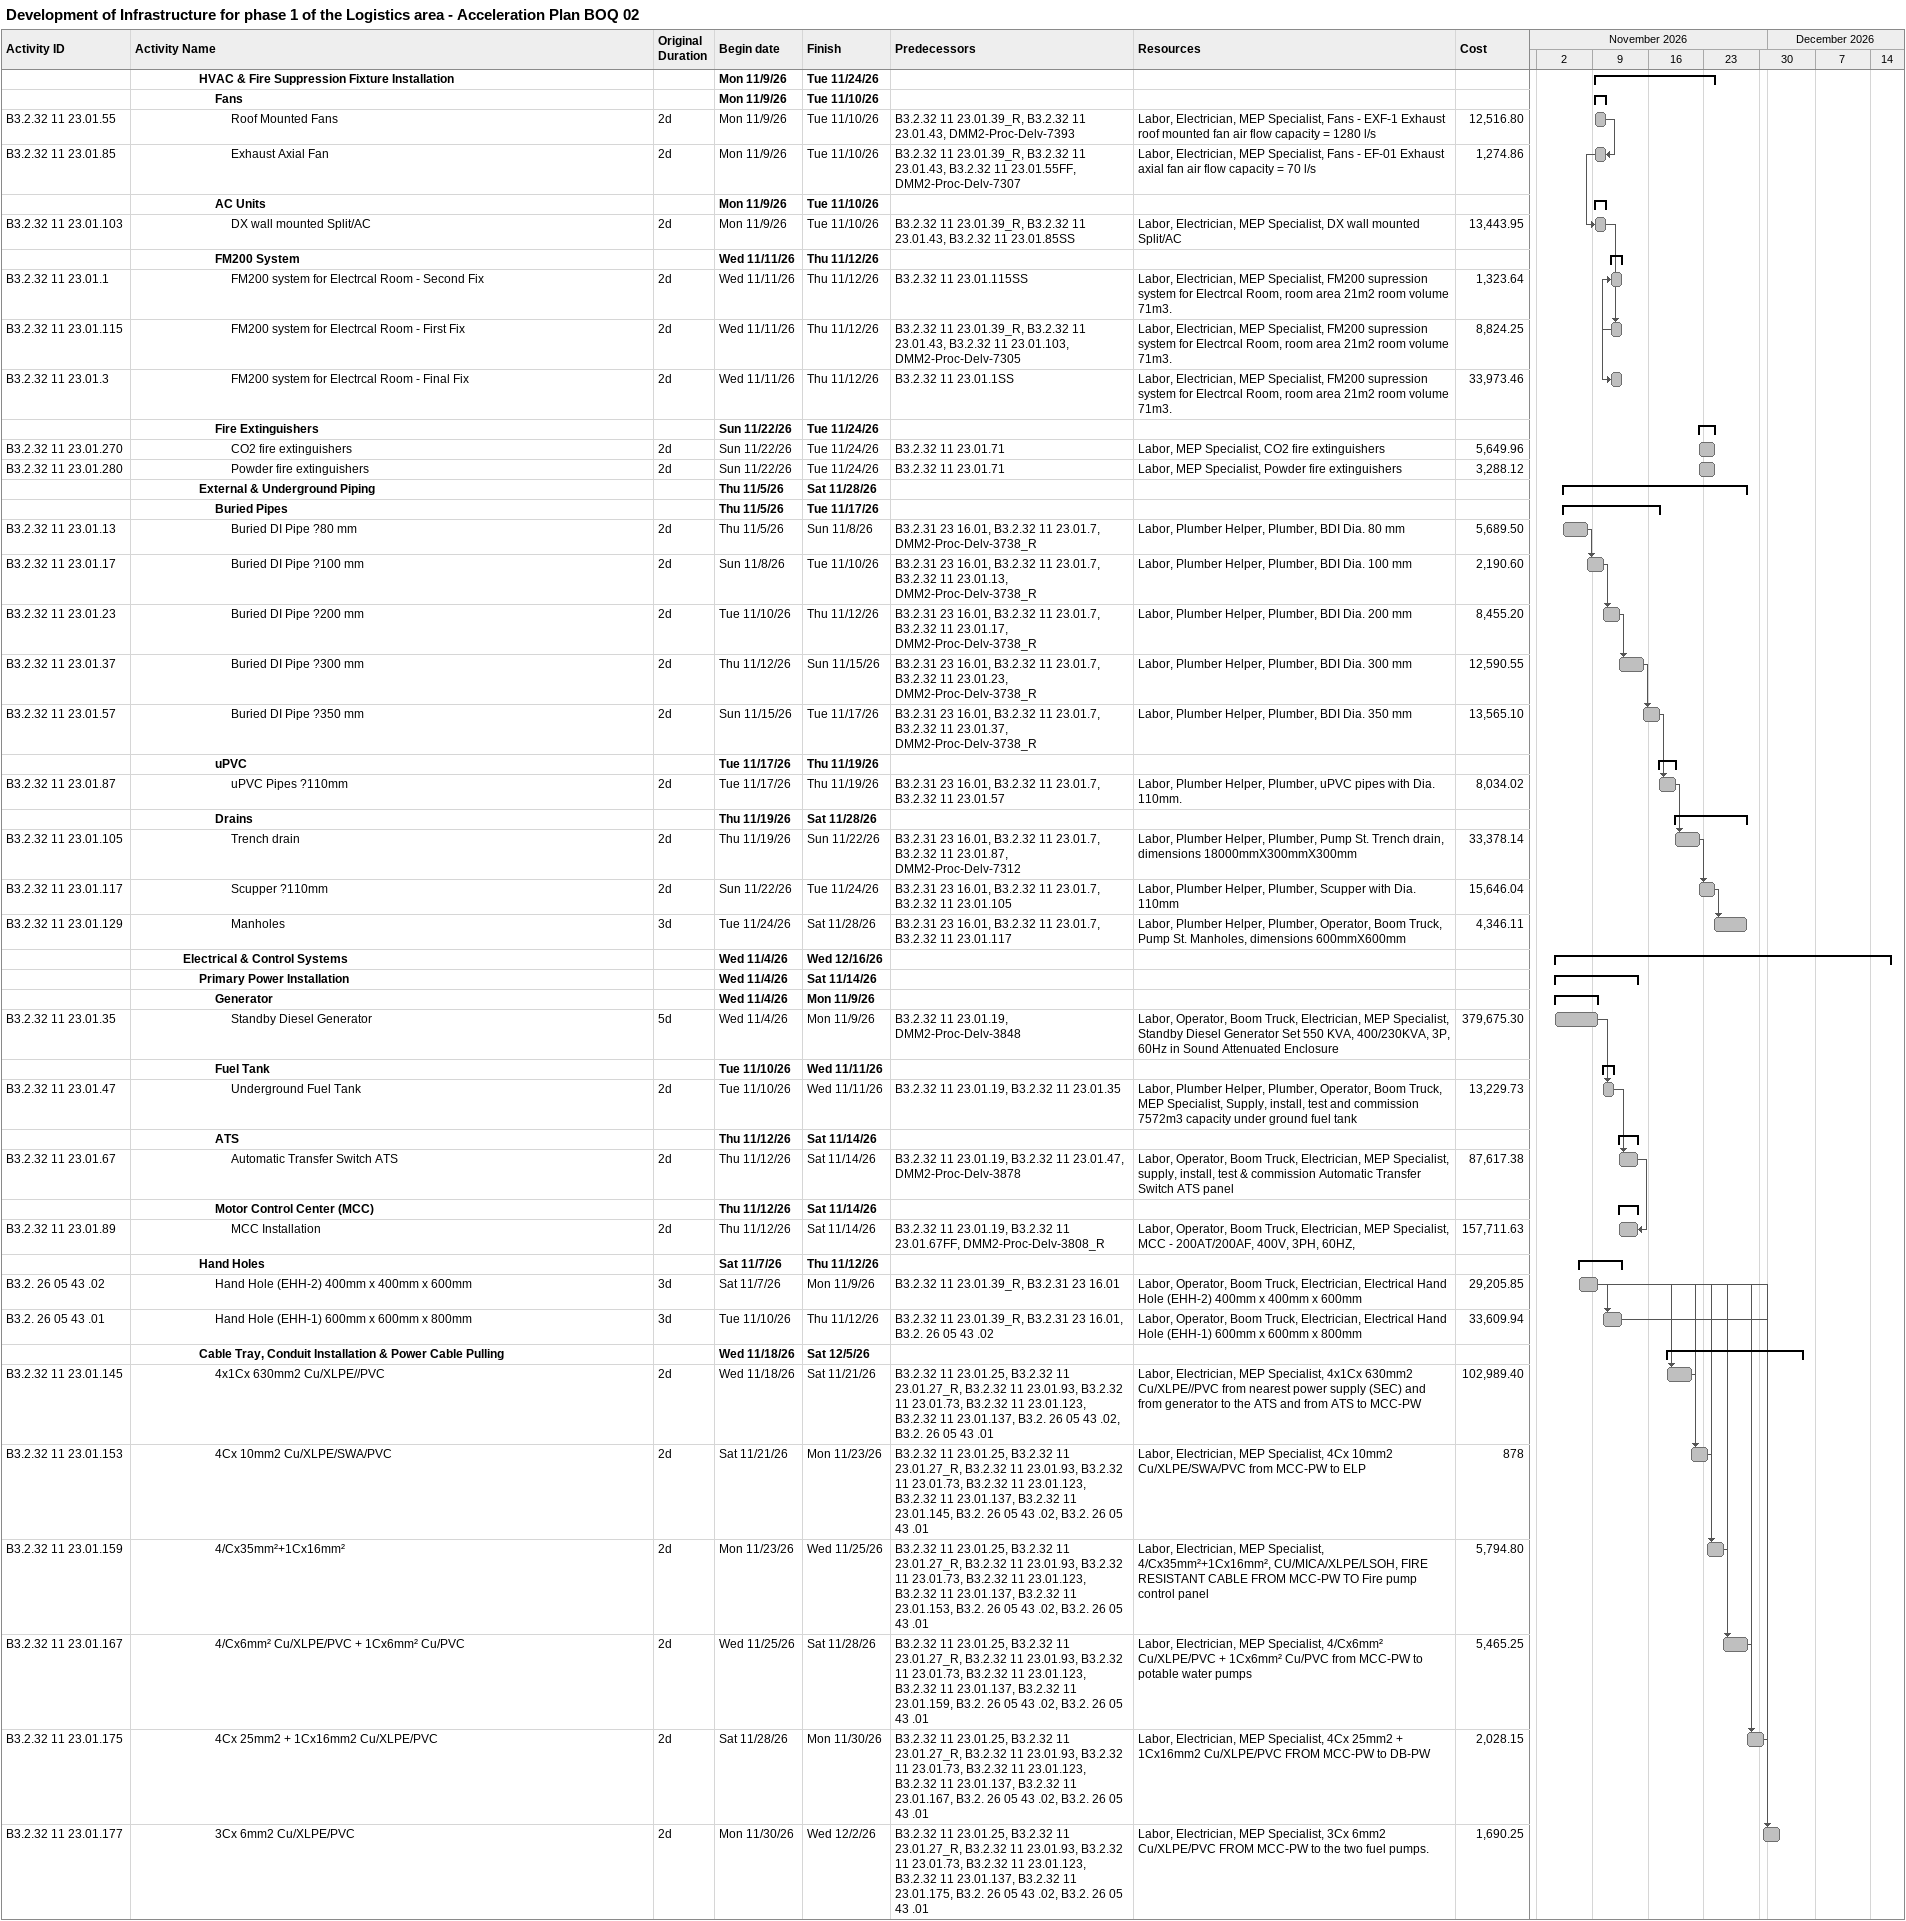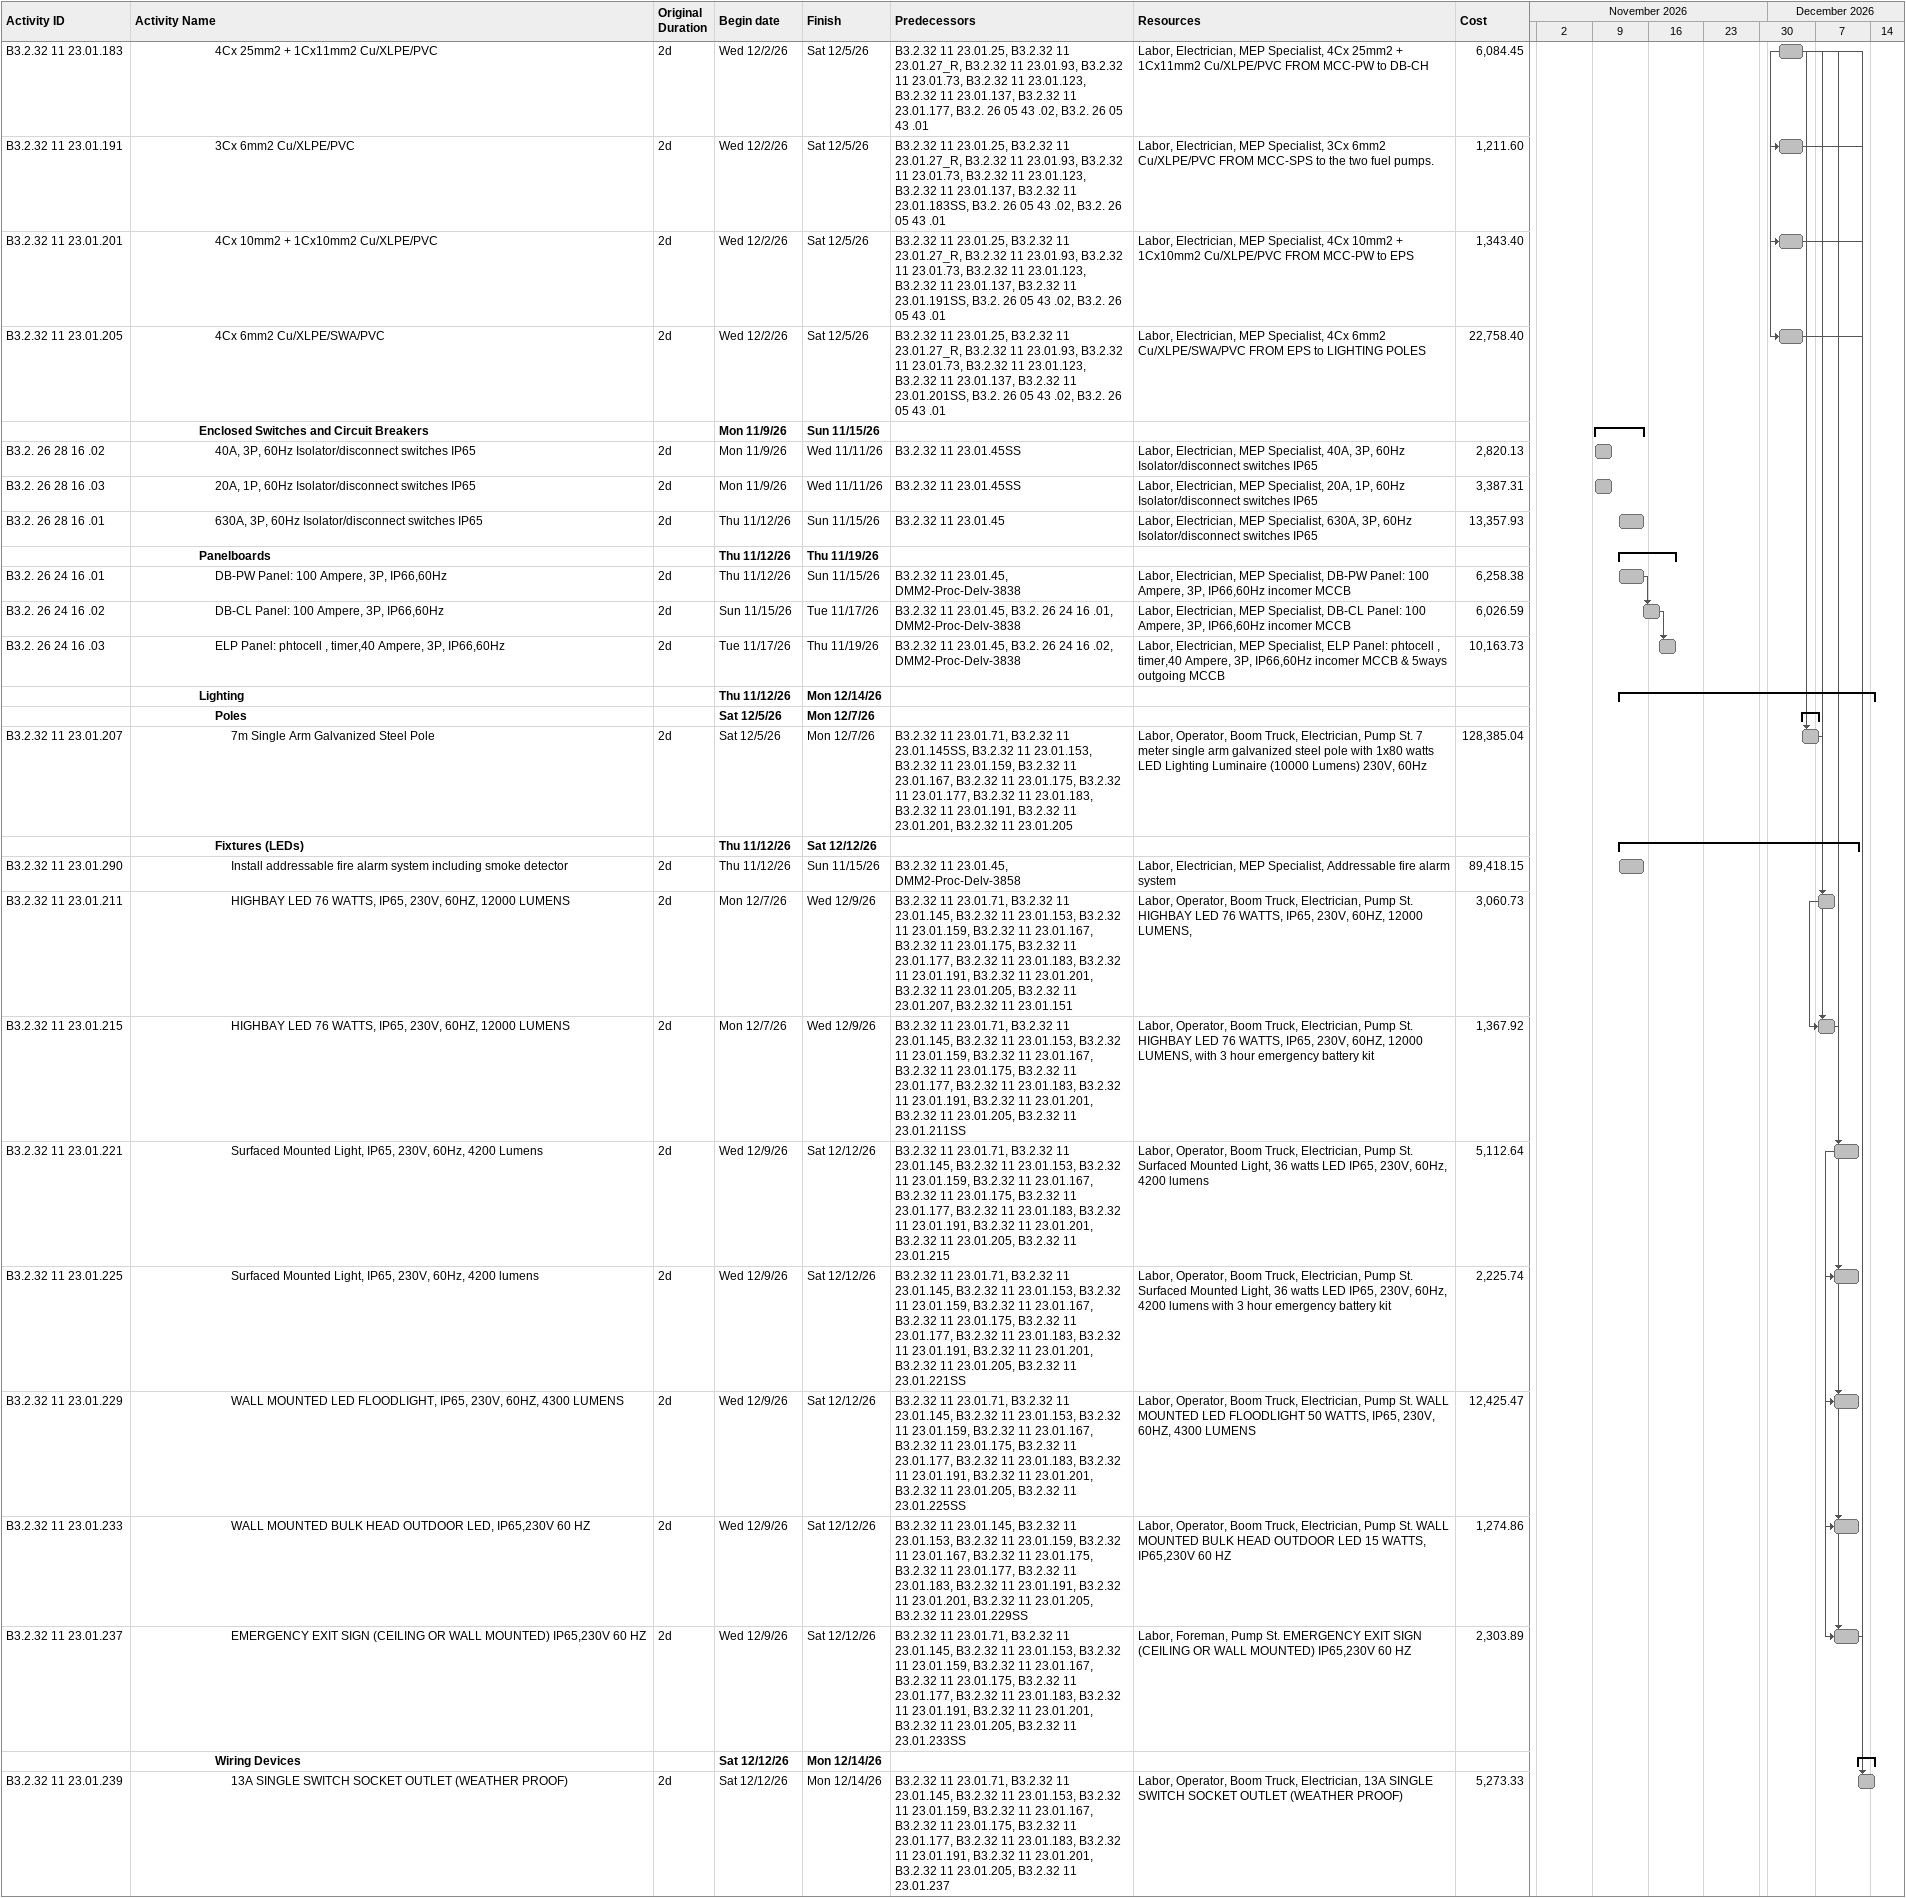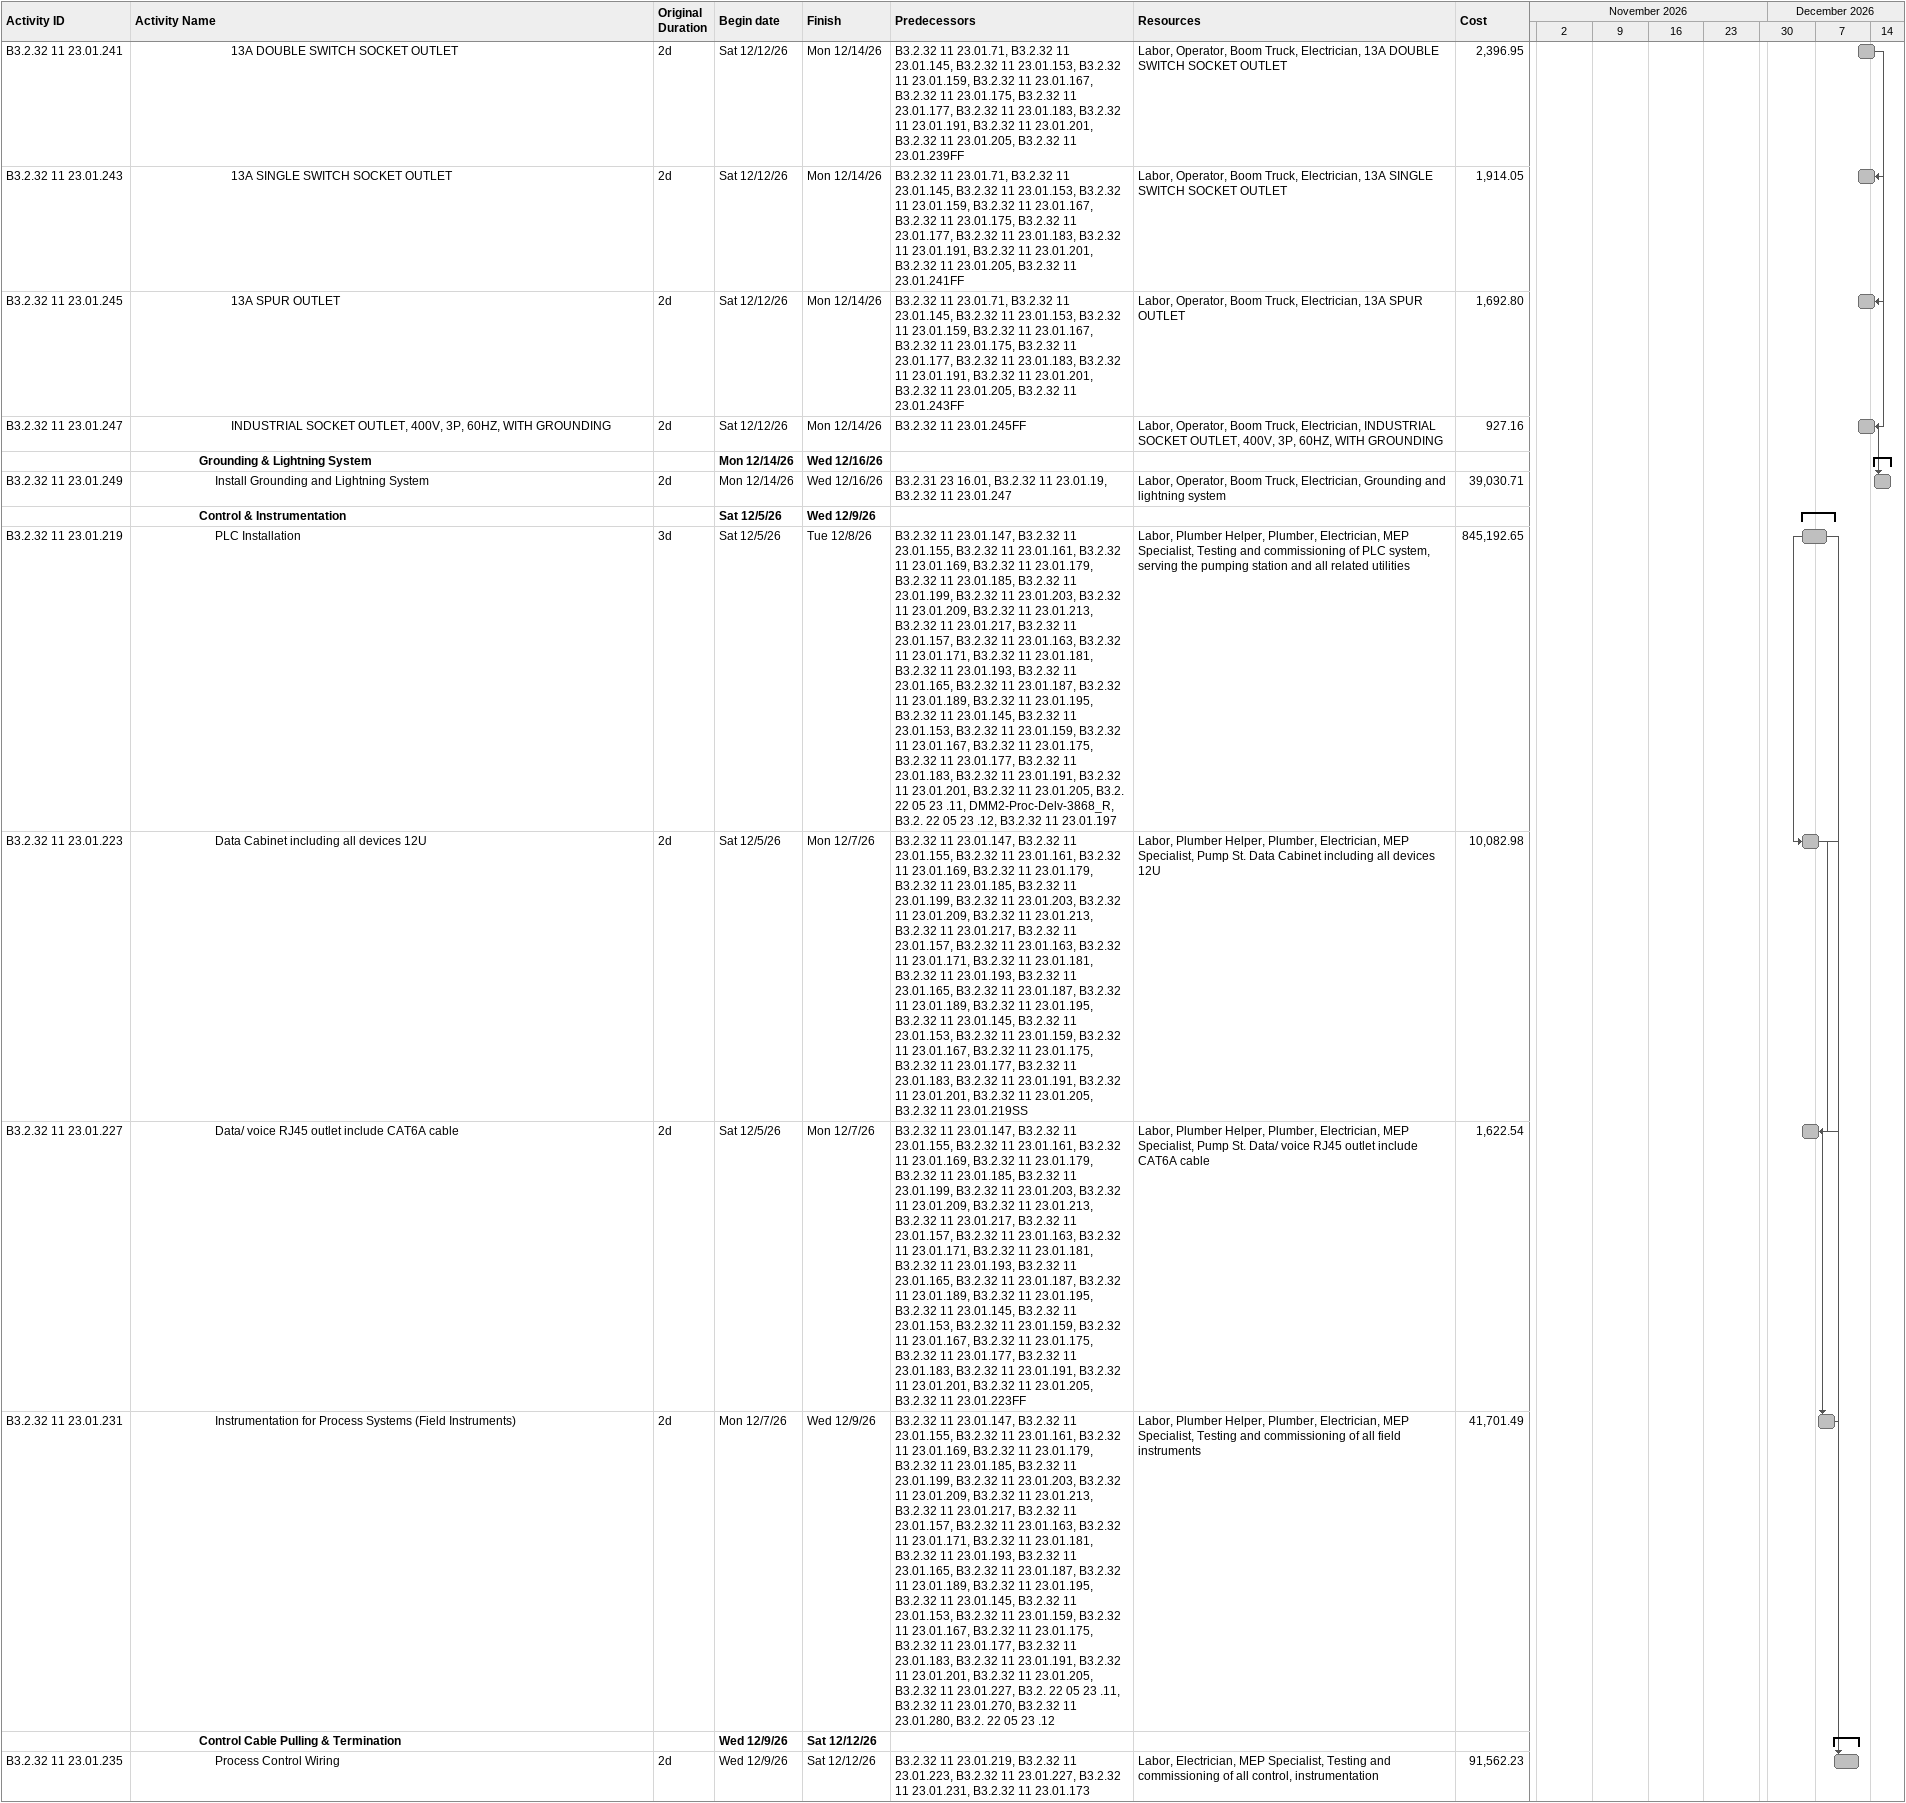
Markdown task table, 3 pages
Development of Infrastructure for phase 1 of the Logistics area - Acceleration Plan BOQ 02

| ID | Level | Task | Original duration | Start | Finish | Predecessors | Resources | Cost |
|---|---|---|---|---|---|---|---|---|
|  | 5 | **HVAC & Fire Suppression Fixture Installation** |  | 2026-11-09 | 2026-11-24 |  |  |  |
|  | 6 | **Fans** |  | 2026-11-09 | 2026-11-10 |  |  |  |
| B3.2.32 11 23.01.55 | 7 | Roof Mounted Fans | 2d | 2026-11-09 | 2026-11-10 | B3.2.32 11 23.01.39_R, B3.2.32 11 23.01.43, DMM2-Proc-Delv-7393 | Labor, Electrician, MEP Specialist, Fans - EXF-1 Exhaust roof mounted fan air flow capacity = 1280 l/s | 12516.80 |
| B3.2.32 11 23.01.85 | 7 | Exhaust Axial Fan | 2d | 2026-11-09 | 2026-11-10 | B3.2.32 11 23.01.39_R, B3.2.32 11 23.01.43, B3.2.32 11 23.01.55FF, DMM2-Proc-Delv-7307 | Labor, Electrician, MEP Specialist, Fans - EF-01 Exhaust axial fan air flow capacity = 70 l/s | 1274.86 |
|  | 6 | **AC Units** |  | 2026-11-09 | 2026-11-10 |  |  |  |
| B3.2.32 11 23.01.103 | 7 | DX wall mounted Split/AC | 2d | 2026-11-09 | 2026-11-10 | B3.2.32 11 23.01.39_R, B3.2.32 11 23.01.43, B3.2.32 11 23.01.85SS | Labor, Electrician, MEP Specialist, DX wall mounted Split/AC | 13443.95 |
|  | 6 | **FM200 System** |  | 2026-11-11 | 2026-11-12 |  |  |  |
| B3.2.32 11 23.01.1 | 7 | FM200 system for Electrcal Room - Second Fix | 2d | 2026-11-11 | 2026-11-12 | B3.2.32 11 23.01.115SS | Labor, Electrician, MEP Specialist, FM200 supression system for Electrcal Room, room area 21m2 room volume 71m3. | 1323.64 |
| B3.2.32 11 23.01.115 | 7 | FM200 system for Electrcal Room - First Fix | 2d | 2026-11-11 | 2026-11-12 | B3.2.32 11 23.01.39_R, B3.2.32 11 23.01.43, B3.2.32 11 23.01.103, DMM2-Proc-Delv-7305 | Labor, Electrician, MEP Specialist, FM200 supression system for Electrcal Room, room area 21m2 room volume 71m3. | 8824.25 |
| B3.2.32 11 23.01.3 | 7 | FM200 system for Electrcal Room - Final Fix | 2d | 2026-11-11 | 2026-11-12 | B3.2.32 11 23.01.1SS | Labor, Electrician, MEP Specialist, FM200 supression system for Electrcal Room, room area 21m2 room volume 71m3. | 33973.46 |
|  | 6 | **Fire Extinguishers** |  | 2026-11-22 | 2026-11-24 |  |  |  |
| B3.2.32 11 23.01.270 | 7 | CO2 fire extinguishers | 2d | 2026-11-22 | 2026-11-24 | B3.2.32 11 23.01.71 | Labor, MEP Specialist, CO2 fire extinguishers | 5649.96 |
| B3.2.32 11 23.01.280 | 7 | Powder fire extinguishers | 2d | 2026-11-22 | 2026-11-24 | B3.2.32 11 23.01.71 | Labor, MEP Specialist, Powder fire extinguishers | 3288.12 |
|  | 5 | **External & Underground Piping** |  | 2026-11-05 | 2026-11-28 |  |  |  |
|  | 6 | **Buried Pipes** |  | 2026-11-05 | 2026-11-17 |  |  |  |
| B3.2.32 11 23.01.13 | 7 | Buried DI Pipe ?80 mm | 2d | 2026-11-05 | 2026-11-08 | B3.2.31 23 16.01, B3.2.32 11 23.01.7, DMM2-Proc-Delv-3738_R | Labor, Plumber Helper, Plumber, BDI Dia. 80 mm | 5689.50 |
| B3.2.32 11 23.01.17 | 7 | Buried DI Pipe ?100 mm | 2d | 2026-11-08 | 2026-11-10 | B3.2.31 23 16.01, B3.2.32 11 23.01.7, B3.2.32 11 23.01.13, DMM2-Proc-Delv-3738_R | Labor, Plumber Helper, Plumber, BDI Dia. 100 mm | 2190.60 |
| B3.2.32 11 23.01.23 | 7 | Buried DI Pipe ?200 mm | 2d | 2026-11-10 | 2026-11-12 | B3.2.31 23 16.01, B3.2.32 11 23.01.7, B3.2.32 11 23.01.17, DMM2-Proc-Delv-3738_R | Labor, Plumber Helper, Plumber, BDI Dia. 200 mm | 8455.20 |
| B3.2.32 11 23.01.37 | 7 | Buried DI Pipe ?300 mm | 2d | 2026-11-12 | 2026-11-15 | B3.2.31 23 16.01, B3.2.32 11 23.01.7, B3.2.32 11 23.01.23, DMM2-Proc-Delv-3738_R | Labor, Plumber Helper, Plumber, BDI Dia. 300 mm | 12590.55 |
| B3.2.32 11 23.01.57 | 7 | Buried DI Pipe ?350 mm | 2d | 2026-11-15 | 2026-11-17 | B3.2.31 23 16.01, B3.2.32 11 23.01.7, B3.2.32 11 23.01.37, DMM2-Proc-Delv-3738_R | Labor, Plumber Helper, Plumber, BDI Dia. 350 mm | 13565.10 |
|  | 6 | **uPVC** |  | 2026-11-17 | 2026-11-19 |  |  |  |
| B3.2.32 11 23.01.87 | 7 | uPVC Pipes ?110mm | 2d | 2026-11-17 | 2026-11-19 | B3.2.31 23 16.01, B3.2.32 11 23.01.7, B3.2.32 11 23.01.57 | Labor, Plumber Helper, Plumber, uPVC pipes with Dia. 110mm. | 8034.02 |
|  | 6 | **Drains** |  | 2026-11-19 | 2026-11-28 |  |  |  |
| B3.2.32 11 23.01.105 | 7 | Trench drain | 2d | 2026-11-19 | 2026-11-22 | B3.2.31 23 16.01, B3.2.32 11 23.01.7, B3.2.32 11 23.01.87, DMM2-Proc-Delv-7312 | Labor, Plumber Helper, Plumber, Pump St. Trench drain, dimensions 18000mmX300mmX300mm | 33378.14 |
| B3.2.32 11 23.01.117 | 7 | Scupper ?110mm | 2d | 2026-11-22 | 2026-11-24 | B3.2.31 23 16.01, B3.2.32 11 23.01.7, B3.2.32 11 23.01.105 | Labor, Plumber Helper, Plumber, Scupper with Dia. 110mm | 15646.04 |
| B3.2.32 11 23.01.129 | 7 | Manholes | 3d | 2026-11-24 | 2026-11-28 | B3.2.31 23 16.01, B3.2.32 11 23.01.7, B3.2.32 11 23.01.117 | Labor, Plumber Helper, Plumber, Operator, Boom Truck, Pump St. Manholes, dimensions 600mmX600mm | 4346.11 |
|  | 4 | **Electrical & Control Systems** |  | 2026-11-04 | 2026-12-16 |  |  |  |
|  | 5 | **Primary Power Installation** |  | 2026-11-04 | 2026-11-14 |  |  |  |
|  | 6 | **Generator** |  | 2026-11-04 | 2026-11-09 |  |  |  |
| B3.2.32 11 23.01.35 | 7 | Standby Diesel Generator | 5d | 2026-11-04 | 2026-11-09 | B3.2.32 11 23.01.19, DMM2-Proc-Delv-3848 | Labor, Operator, Boom Truck, Electrician, MEP Specialist, Standby Diesel Generator Set 550 KVA, 400/230KVA, 3P, 60Hz in Sound Attenuated Enclosure | 379675.30 |
|  | 6 | **Fuel Tank** |  | 2026-11-10 | 2026-11-11 |  |  |  |
| B3.2.32 11 23.01.47 | 7 | Underground Fuel Tank | 2d | 2026-11-10 | 2026-11-11 | B3.2.32 11 23.01.19, B3.2.32 11 23.01.35 | Labor, Plumber Helper, Plumber, Operator, Boom Truck, MEP Specialist, Supply, install, test and commission 7572m3 capacity under ground fuel tank | 13229.73 |
|  | 6 | **ATS** |  | 2026-11-12 | 2026-11-14 |  |  |  |
| B3.2.32 11 23.01.67 | 7 | Automatic Transfer Switch ATS | 2d | 2026-11-12 | 2026-11-14 | B3.2.32 11 23.01.19, B3.2.32 11 23.01.47, DMM2-Proc-Delv-3878 | Labor, Operator, Boom Truck, Electrician, MEP Specialist, supply, install, test & commission Automatic Transfer Switch ATS panel | 87617.38 |
|  | 6 | **Motor Control Center (MCC)** |  | 2026-11-12 | 2026-11-14 |  |  |  |
| B3.2.32 11 23.01.89 | 7 | MCC Installation | 2d | 2026-11-12 | 2026-11-14 | B3.2.32 11 23.01.19, B3.2.32 11 23.01.67FF, DMM2-Proc-Delv-3808_R | Labor, Operator, Boom Truck, Electrician, MEP Specialist, MCC - 200AT/200AF, 400V, 3PH, 60HZ, | 157711.63 |
|  | 5 | **Hand Holes** |  | 2026-11-07 | 2026-11-12 |  |  |  |
| B3.2. 26 05 43 .02 | 6 | Hand Hole (EHH-2) 400mm x 400mm x 600mm | 3d | 2026-11-07 | 2026-11-09 | B3.2.32 11 23.01.39_R, B3.2.31 23 16.01 | Labor, Operator, Boom Truck, Electrician, Electrical Hand Hole (EHH-2) 400mm x 400mm x 600mm | 29205.85 |
| B3.2. 26 05 43 .01 | 6 | Hand Hole (EHH-1) 600mm x 600mm x 800mm | 3d | 2026-11-10 | 2026-11-12 | B3.2.32 11 23.01.39_R, B3.2.31 23 16.01, B3.2. 26 05 43 .02 | Labor, Operator, Boom Truck, Electrician, Electrical Hand Hole (EHH-1) 600mm x 600mm x 800mm | 33609.94 |
|  | 5 | **Cable Tray, Conduit Installation & Power Cable Pulling** |  | 2026-11-18 | 2026-12-05 |  |  |  |
| B3.2.32 11 23.01.145 | 6 | 4x1Cx 630mm2 Cu/XLPE//PVC | 2d | 2026-11-18 | 2026-11-21 | B3.2.32 11 23.01.25, B3.2.32 11 23.01.27_R, B3.2.32 11 23.01.93, B3.2.32 11 23.01.73, B3.2.32 11 23.01.123, B3.2.32 11 23.01.137, B3.2. 26 05 43 .02, B3.2. 26 05 43 .01 | Labor, Electrician, MEP Specialist, 4x1Cx 630mm2 Cu/XLPE//PVC from nearest power supply (SEC) and from generator to the ATS and from ATS to MCC-PW | 102989.40 |
| B3.2.32 11 23.01.153 | 6 | 4Cx 10mm2 Cu/XLPE/SWA/PVC | 2d | 2026-11-21 | 2026-11-23 | B3.2.32 11 23.01.25, B3.2.32 11 23.01.27_R, B3.2.32 11 23.01.93, B3.2.32 11 23.01.73, B3.2.32 11 23.01.123, B3.2.32 11 23.01.137, B3.2.32 11 23.01.145, B3.2. 26 05 43 .02, B3.2. 26 05 43 .01 | Labor, Electrician, MEP Specialist, 4Cx 10mm2 Cu/XLPE/SWA/PVC from MCC-PW to ELP | 878 |
| B3.2.32 11 23.01.159 | 6 | 4/Cx35mm²+1Cx16mm² | 2d | 2026-11-23 | 2026-11-25 | B3.2.32 11 23.01.25, B3.2.32 11 23.01.27_R, B3.2.32 11 23.01.93, B3.2.32 11 23.01.73, B3.2.32 11 23.01.123, B3.2.32 11 23.01.137, B3.2.32 11 23.01.153, B3.2. 26 05 43 .02, B3.2. 26 05 43 .01 | Labor, Electrician, MEP Specialist, 4/Cx35mm²+1Cx16mm², CU/MICA/XLPE/LSOH, FIRE RESISTANT CABLE FROM MCC-PW TO Fire pump control panel | 5794.80 |
| B3.2.32 11 23.01.167 | 6 | 4/Cx6mm² Cu/XLPE/PVC + 1Cx6mm² Cu/PVC | 2d | 2026-11-25 | 2026-11-28 | B3.2.32 11 23.01.25, B3.2.32 11 23.01.27_R, B3.2.32 11 23.01.93, B3.2.32 11 23.01.73, B3.2.32 11 23.01.123, B3.2.32 11 23.01.137, B3.2.32 11 23.01.159, B3.2. 26 05 43 .02, B3.2. 26 05 43 .01 | Labor, Electrician, MEP Specialist, 4/Cx6mm² Cu/XLPE/PVC + 1Cx6mm² Cu/PVC from MCC-PW to potable water pumps | 5465.25 |
| B3.2.32 11 23.01.175 | 6 | 4Cx 25mm2 + 1Cx16mm2 Cu/XLPE/PVC | 2d | 2026-11-28 | 2026-11-30 | B3.2.32 11 23.01.25, B3.2.32 11 23.01.27_R, B3.2.32 11 23.01.93, B3.2.32 11 23.01.73, B3.2.32 11 23.01.123, B3.2.32 11 23.01.137, B3.2.32 11 23.01.167, B3.2. 26 05 43 .02, B3.2. 26 05 43 .01 | Labor, Electrician, MEP Specialist, 4Cx 25mm2 + 1Cx16mm2 Cu/XLPE/PVC FROM MCC-PW to DB-PW | 2028.15 |
| B3.2.32 11 23.01.177 | 6 | 3Cx 6mm2 Cu/XLPE/PVC | 2d | 2026-11-30 | 2026-12-02 | B3.2.32 11 23.01.25, B3.2.32 11 23.01.27_R, B3.2.32 11 23.01.93, B3.2.32 11 23.01.73, B3.2.32 11 23.01.123, B3.2.32 11 23.01.137, B3.2.32 11 23.01.175, B3.2. 26 05 43 .02, B3.2. 26 05 43 .01 | Labor, Electrician, MEP Specialist, 3Cx 6mm2 Cu/XLPE/PVC FROM MCC-PW to the two fuel pumps. | 1690.25 |
| B3.2.32 11 23.01.183 | 6 | 4Cx 25mm2 + 1Cx11mm2 Cu/XLPE/PVC | 2d | 2026-12-02 | 2026-12-05 | B3.2.32 11 23.01.25, B3.2.32 11 23.01.27_R, B3.2.32 11 23.01.93, B3.2.32 11 23.01.73, B3.2.32 11 23.01.123, B3.2.32 11 23.01.137, B3.2.32 11 23.01.177, B3.2. 26 05 43 .02, B3.2. 26 05 43 .01 | Labor, Electrician, MEP Specialist, 4Cx 25mm2 + 1Cx11mm2 Cu/XLPE/PVC FROM MCC-PW to DB-CH | 6084.45 |
| B3.2.32 11 23.01.191 | 6 | 3Cx 6mm2 Cu/XLPE/PVC | 2d | 2026-12-02 | 2026-12-05 | B3.2.32 11 23.01.25, B3.2.32 11 23.01.27_R, B3.2.32 11 23.01.93, B3.2.32 11 23.01.73, B3.2.32 11 23.01.123, B3.2.32 11 23.01.137, B3.2.32 11 23.01.183SS, B3.2. 26 05 43 .02, B3.2. 26 05 43 .01 | Labor, Electrician, MEP Specialist, 3Cx 6mm2 Cu/XLPE/PVC FROM MCC-SPS to the two fuel pumps. | 1211.60 |
| B3.2.32 11 23.01.201 | 6 | 4Cx 10mm2 + 1Cx10mm2 Cu/XLPE/PVC | 2d | 2026-12-02 | 2026-12-05 | B3.2.32 11 23.01.25, B3.2.32 11 23.01.27_R, B3.2.32 11 23.01.93, B3.2.32 11 23.01.73, B3.2.32 11 23.01.123, B3.2.32 11 23.01.137, B3.2.32 11 23.01.191SS, B3.2. 26 05 43 .02, B3.2. 26 05 43 .01 | Labor, Electrician, MEP Specialist, 4Cx 10mm2 + 1Cx10mm2 Cu/XLPE/PVC FROM MCC-PW to EPS | 1343.40 |
| B3.2.32 11 23.01.205 | 6 | 4Cx 6mm2 Cu/XLPE/SWA/PVC | 2d | 2026-12-02 | 2026-12-05 | B3.2.32 11 23.01.25, B3.2.32 11 23.01.27_R, B3.2.32 11 23.01.93, B3.2.32 11 23.01.73, B3.2.32 11 23.01.123, B3.2.32 11 23.01.137, B3.2.32 11 23.01.201SS, B3.2. 26 05 43 .02, B3.2. 26 05 43 .01 | Labor, Electrician, MEP Specialist, 4Cx 6mm2 Cu/XLPE/SWA/PVC FROM EPS to LIGHTING POLES | 22758.40 |
|  | 5 | **Enclosed Switches and Circuit Breakers** |  | 2026-11-09 | 2026-11-15 |  |  |  |
| B3.2. 26 28 16 .02 | 6 | 40A, 3P, 60Hz Isolator/disconnect switches IP65 | 2d | 2026-11-09 | 2026-11-11 | B3.2.32 11 23.01.45SS | Labor, Electrician, MEP Specialist, 40A, 3P, 60Hz Isolator/disconnect switches IP65 | 2820.13 |
| B3.2. 26 28 16 .03 | 6 | 20A, 1P, 60Hz Isolator/disconnect switches IP65 | 2d | 2026-11-09 | 2026-11-11 | B3.2.32 11 23.01.45SS | Labor, Electrician, MEP Specialist, 20A, 1P, 60Hz Isolator/disconnect switches IP65 | 3387.31 |
| B3.2. 26 28 16 .01 | 6 | 630A, 3P, 60Hz Isolator/disconnect switches IP65 | 2d | 2026-11-12 | 2026-11-15 | B3.2.32 11 23.01.45 | Labor, Electrician, MEP Specialist, 630A, 3P, 60Hz Isolator/disconnect switches IP65 | 13357.93 |
|  | 5 | **Panelboards** |  | 2026-11-12 | 2026-11-19 |  |  |  |
| B3.2. 26 24 16 .01 | 6 | DB-PW Panel: 100 Ampere, 3P, IP66,60Hz | 2d | 2026-11-12 | 2026-11-15 | B3.2.32 11 23.01.45, DMM2-Proc-Delv-3838 | Labor, Electrician, MEP Specialist, DB-PW Panel: 100 Ampere, 3P, IP66,60Hz incomer MCCB | 6258.38 |
| B3.2. 26 24 16 .02 | 6 | DB-CL Panel: 100 Ampere, 3P, IP66,60Hz | 2d | 2026-11-15 | 2026-11-17 | B3.2.32 11 23.01.45, B3.2. 26 24 16 .01, DMM2-Proc-Delv-3838 | Labor, Electrician, MEP Specialist, DB-CL Panel: 100 Ampere, 3P, IP66,60Hz incomer MCCB | 6026.59 |
| B3.2. 26 24 16 .03 | 6 | ELP Panel: phtocell , timer,40 Ampere, 3P, IP66,60Hz | 2d | 2026-11-17 | 2026-11-19 | B3.2.32 11 23.01.45, B3.2. 26 24 16 .02, DMM2-Proc-Delv-3838 | Labor, Electrician, MEP Specialist, ELP Panel: phtocell , timer,40 Ampere, 3P, IP66,60Hz incomer MCCB & 5ways outgoing MCCB | 10163.73 |
|  | 5 | **Lighting** |  | 2026-11-12 | 2026-12-14 |  |  |  |
|  | 6 | **Poles** |  | 2026-12-05 | 2026-12-07 |  |  |  |
| B3.2.32 11 23.01.207 | 7 | 7m Single Arm Galvanized Steel Pole | 2d | 2026-12-05 | 2026-12-07 | B3.2.32 11 23.01.71, B3.2.32 11 23.01.145SS, B3.2.32 11 23.01.153, B3.2.32 11 23.01.159, B3.2.32 11 23.01.167, B3.2.32 11 23.01.175, B3.2.32 11 23.01.177, B3.2.32 11 23.01.183, B3.2.32 11 23.01.191, B3.2.32 11 23.01.201, B3.2.32 11 23.01.205 | Labor, Operator, Boom Truck, Electrician, Pump St. 7 meter single arm galvanized steel pole with 1x80 watts LED Lighting Luminaire (10000 Lumens) 230V, 60Hz | 128385.04 |
|  | 6 | **Fixtures (LEDs)** |  | 2026-11-12 | 2026-12-12 |  |  |  |
| B3.2.32 11 23.01.290 | 7 | Install addressable fire alarm system including smoke detector | 2d | 2026-11-12 | 2026-11-15 | B3.2.32 11 23.01.45, DMM2-Proc-Delv-3858 | Labor, Electrician, MEP Specialist, Addressable fire alarm system | 89418.15 |
| B3.2.32 11 23.01.211 | 7 | HIGHBAY LED 76 WATTS, IP65, 230V, 60HZ, 12000 LUMENS | 2d | 2026-12-07 | 2026-12-09 | B3.2.32 11 23.01.71, B3.2.32 11 23.01.145, B3.2.32 11 23.01.153, B3.2.32 11 23.01.159, B3.2.32 11 23.01.167, B3.2.32 11 23.01.175, B3.2.32 11 23.01.177, B3.2.32 11 23.01.183, B3.2.32 11 23.01.191, B3.2.32 11 23.01.201, B3.2.32 11 23.01.205, B3.2.32 11 23.01.207, B3.2.32 11 23.01.151 | Labor, Operator, Boom Truck, Electrician, Pump St. HIGHBAY LED 76 WATTS, IP65, 230V, 60HZ, 12000 LUMENS, | 3060.73 |
| B3.2.32 11 23.01.215 | 7 | HIGHBAY LED 76 WATTS, IP65, 230V, 60HZ, 12000 LUMENS | 2d | 2026-12-07 | 2026-12-09 | B3.2.32 11 23.01.71, B3.2.32 11 23.01.145, B3.2.32 11 23.01.153, B3.2.32 11 23.01.159, B3.2.32 11 23.01.167, B3.2.32 11 23.01.175, B3.2.32 11 23.01.177, B3.2.32 11 23.01.183, B3.2.32 11 23.01.191, B3.2.32 11 23.01.201, B3.2.32 11 23.01.205, B3.2.32 11 23.01.211SS | Labor, Operator, Boom Truck, Electrician, Pump St. HIGHBAY LED 76 WATTS, IP65, 230V, 60HZ, 12000 LUMENS, with 3 hour emergency battery kit | 1367.92 |
| B3.2.32 11 23.01.221 | 7 | Surfaced Mounted Light, IP65, 230V, 60Hz, 4200 Lumens | 2d | 2026-12-09 | 2026-12-12 | B3.2.32 11 23.01.71, B3.2.32 11 23.01.145, B3.2.32 11 23.01.153, B3.2.32 11 23.01.159, B3.2.32 11 23.01.167, B3.2.32 11 23.01.175, B3.2.32 11 23.01.177, B3.2.32 11 23.01.183, B3.2.32 11 23.01.191, B3.2.32 11 23.01.201, B3.2.32 11 23.01.205, B3.2.32 11 23.01.215 | Labor, Operator, Boom Truck, Electrician, Pump St. Surfaced Mounted Light, 36 watts LED IP65, 230V, 60Hz, 4200 lumens | 5112.64 |
| B3.2.32 11 23.01.225 | 7 | Surfaced Mounted Light, IP65, 230V, 60Hz, 4200 lumens | 2d | 2026-12-09 | 2026-12-12 | B3.2.32 11 23.01.71, B3.2.32 11 23.01.145, B3.2.32 11 23.01.153, B3.2.32 11 23.01.159, B3.2.32 11 23.01.167, B3.2.32 11 23.01.175, B3.2.32 11 23.01.177, B3.2.32 11 23.01.183, B3.2.32 11 23.01.191, B3.2.32 11 23.01.201, B3.2.32 11 23.01.205, B3.2.32 11 23.01.221SS | Labor, Operator, Boom Truck, Electrician, Pump St. Surfaced Mounted Light, 36 watts LED IP65, 230V, 60Hz, 4200 lumens with 3 hour emergency battery kit | 2225.74 |
| B3.2.32 11 23.01.229 | 7 | WALL MOUNTED LED FLOODLIGHT, IP65, 230V, 60HZ, 4300 LUMENS | 2d | 2026-12-09 | 2026-12-12 | B3.2.32 11 23.01.71, B3.2.32 11 23.01.145, B3.2.32 11 23.01.153, B3.2.32 11 23.01.159, B3.2.32 11 23.01.167, B3.2.32 11 23.01.175, B3.2.32 11 23.01.177, B3.2.32 11 23.01.183, B3.2.32 11 23.01.191, B3.2.32 11 23.01.201, B3.2.32 11 23.01.205, B3.2.32 11 23.01.225SS | Labor, Operator, Boom Truck, Electrician, Pump St. WALL MOUNTED LED FLOODLIGHT 50 WATTS, IP65, 230V, 60HZ, 4300 LUMENS | 12425.47 |
| B3.2.32 11 23.01.233 | 7 | WALL MOUNTED BULK HEAD OUTDOOR LED, IP65,230V 60 HZ | 2d | 2026-12-09 | 2026-12-12 | B3.2.32 11 23.01.145, B3.2.32 11 23.01.153, B3.2.32 11 23.01.159, B3.2.32 11 23.01.167, B3.2.32 11 23.01.175, B3.2.32 11 23.01.177, B3.2.32 11 23.01.183, B3.2.32 11 23.01.191, B3.2.32 11 23.01.201, B3.2.32 11 23.01.205, B3.2.32 11 23.01.229SS | Labor, Operator, Boom Truck, Electrician, Pump St. WALL MOUNTED BULK HEAD OUTDOOR LED 15 WATTS, IP65,230V 60 HZ | 1274.86 |
| B3.2.32 11 23.01.237 | 7 | EMERGENCY EXIT SIGN (CEILING OR WALL MOUNTED) IP65,230V 60 HZ | 2d | 2026-12-09 | 2026-12-12 | B3.2.32 11 23.01.71, B3.2.32 11 23.01.145, B3.2.32 11 23.01.153, B3.2.32 11 23.01.159, B3.2.32 11 23.01.167, B3.2.32 11 23.01.175, B3.2.32 11 23.01.177, B3.2.32 11 23.01.183, B3.2.32 11 23.01.191, B3.2.32 11 23.01.201, B3.2.32 11 23.01.205, B3.2.32 11 23.01.233SS | Labor, Foreman, Pump St. EMERGENCY EXIT SIGN (CEILING OR WALL MOUNTED) IP65,230V 60 HZ | 2303.89 |
|  | 6 | **Wiring Devices** |  | 2026-12-12 | 2026-12-14 |  |  |  |
| B3.2.32 11 23.01.239 | 7 | 13A SINGLE SWITCH SOCKET OUTLET (WEATHER PROOF) | 2d | 2026-12-12 | 2026-12-14 | B3.2.32 11 23.01.71, B3.2.32 11 23.01.145, B3.2.32 11 23.01.153, B3.2.32 11 23.01.159, B3.2.32 11 23.01.167, B3.2.32 11 23.01.175, B3.2.32 11 23.01.177, B3.2.32 11 23.01.183, B3.2.32 11 23.01.191, B3.2.32 11 23.01.201, B3.2.32 11 23.01.205, B3.2.32 11 23.01.237 | Labor, Operator, Boom Truck, Electrician, 13A SINGLE SWITCH SOCKET OUTLET (WEATHER PROOF) | 5273.33 |
| B3.2.32 11 23.01.241 | 7 | 13A DOUBLE SWITCH SOCKET OUTLET | 2d | 2026-12-12 | 2026-12-14 | B3.2.32 11 23.01.71, B3.2.32 11 23.01.145, B3.2.32 11 23.01.153, B3.2.32 11 23.01.159, B3.2.32 11 23.01.167, B3.2.32 11 23.01.175, B3.2.32 11 23.01.177, B3.2.32 11 23.01.183, B3.2.32 11 23.01.191, B3.2.32 11 23.01.201, B3.2.32 11 23.01.205, B3.2.32 11 23.01.239FF | Labor, Operator, Boom Truck, Electrician, 13A DOUBLE SWITCH SOCKET OUTLET | 2396.95 |
| B3.2.32 11 23.01.243 | 7 | 13A SINGLE SWITCH SOCKET OUTLET | 2d | 2026-12-12 | 2026-12-14 | B3.2.32 11 23.01.71, B3.2.32 11 23.01.145, B3.2.32 11 23.01.153, B3.2.32 11 23.01.159, B3.2.32 11 23.01.167, B3.2.32 11 23.01.175, B3.2.32 11 23.01.177, B3.2.32 11 23.01.183, B3.2.32 11 23.01.191, B3.2.32 11 23.01.201, B3.2.32 11 23.01.205, B3.2.32 11 23.01.241FF | Labor, Operator, Boom Truck, Electrician, 13A SINGLE SWITCH SOCKET OUTLET | 1914.05 |
| B3.2.32 11 23.01.245 | 7 | 13A SPUR OUTLET | 2d | 2026-12-12 | 2026-12-14 | B3.2.32 11 23.01.71, B3.2.32 11 23.01.145, B3.2.32 11 23.01.153, B3.2.32 11 23.01.159, B3.2.32 11 23.01.167, B3.2.32 11 23.01.175, B3.2.32 11 23.01.177, B3.2.32 11 23.01.183, B3.2.32 11 23.01.191, B3.2.32 11 23.01.201, B3.2.32 11 23.01.205, B3.2.32 11 23.01.243FF | Labor, Operator, Boom Truck, Electrician, 13A SPUR OUTLET | 1692.80 |
| B3.2.32 11 23.01.247 | 7 | INDUSTRIAL SOCKET OUTLET, 400V, 3P, 60HZ, WITH GROUNDING | 2d | 2026-12-12 | 2026-12-14 | B3.2.32 11 23.01.245FF | Labor, Operator, Boom Truck, Electrician, INDUSTRIAL SOCKET OUTLET, 400V, 3P, 60HZ, WITH GROUNDING | 927.16 |
|  | 5 | **Grounding & Lightning System** |  | 2026-12-14 | 2026-12-16 |  |  |  |
| B3.2.32 11 23.01.249 | 6 | Install Grounding and Lightning System | 2d | 2026-12-14 | 2026-12-16 | B3.2.31 23 16.01, B3.2.32 11 23.01.19, B3.2.32 11 23.01.247 | Labor, Operator, Boom Truck, Electrician, Grounding and lightning system | 39030.71 |
|  | 5 | **Control & Instrumentation** |  | 2026-12-05 | 2026-12-09 |  |  |  |
| B3.2.32 11 23.01.219 | 6 | PLC Installation | 3d | 2026-12-05 | 2026-12-08 | B3.2.32 11 23.01.147, B3.2.32 11 23.01.155, B3.2.32 11 23.01.161, B3.2.32 11 23.01.169, B3.2.32 11 23.01.179, B3.2.32 11 23.01.185, B3.2.32 11 23.01.199, B3.2.32 11 23.01.203, B3.2.32 11 23.01.209, B3.2.32 11 23.01.213, B3.2.32 11 23.01.217, B3.2.32 11 23.01.157, B3.2.32 11 23.01.163, B3.2.32 11 23.01.171, B3.2.32 11 23.01.181, B3.2.32 11 23.01.193, B3.2.32 11 23.01.165, B3.2.32 11 23.01.187, B3.2.32 11 23.01.189, B3.2.32 11 23.01.195, B3.2.32 11 23.01.145, B3.2.32 11 23.01.153, B3.2.32 11 23.01.159, B3.2.32 11 23.01.167, B3.2.32 11 23.01.175, B3.2.32 11 23.01.177, B3.2.32 11 23.01.183, B3.2.32 11 23.01.191, B3.2.32 11 23.01.201, B3.2.32 11 23.01.205, B3.2. 22 05 23 .11, DMM2-Proc-Delv-3868_R, B3.2. 22 05 23 .12, B3.2.32 11 23.01.197 | Labor, Plumber Helper, Plumber, Electrician, MEP Specialist, Testing and commissioning of PLC system, serving the pumping station and all related utilities | 845192.65 |
| B3.2.32 11 23.01.223 | 6 | Data Cabinet including all devices 12U | 2d | 2026-12-05 | 2026-12-07 | B3.2.32 11 23.01.147, B3.2.32 11 23.01.155, B3.2.32 11 23.01.161, B3.2.32 11 23.01.169, B3.2.32 11 23.01.179, B3.2.32 11 23.01.185, B3.2.32 11 23.01.199, B3.2.32 11 23.01.203, B3.2.32 11 23.01.209, B3.2.32 11 23.01.213, B3.2.32 11 23.01.217, B3.2.32 11 23.01.157, B3.2.32 11 23.01.163, B3.2.32 11 23.01.171, B3.2.32 11 23.01.181, B3.2.32 11 23.01.193, B3.2.32 11 23.01.165, B3.2.32 11 23.01.187, B3.2.32 11 23.01.189, B3.2.32 11 23.01.195, B3.2.32 11 23.01.145, B3.2.32 11 23.01.153, B3.2.32 11 23.01.159, B3.2.32 11 23.01.167, B3.2.32 11 23.01.175, B3.2.32 11 23.01.177, B3.2.32 11 23.01.183, B3.2.32 11 23.01.191, B3.2.32 11 23.01.201, B3.2.32 11 23.01.205, B3.2.32 11 23.01.219SS | Labor, Plumber Helper, Plumber, Electrician, MEP Specialist, Pump St. Data Cabinet including all devices 12U | 10082.98 |
| B3.2.32 11 23.01.227 | 6 | Data/ voice RJ45 outlet include CAT6A cable | 2d | 2026-12-05 | 2026-12-07 | B3.2.32 11 23.01.147, B3.2.32 11 23.01.155, B3.2.32 11 23.01.161, B3.2.32 11 23.01.169, B3.2.32 11 23.01.179, B3.2.32 11 23.01.185, B3.2.32 11 23.01.199, B3.2.32 11 23.01.203, B3.2.32 11 23.01.209, B3.2.32 11 23.01.213, B3.2.32 11 23.01.217, B3.2.32 11 23.01.157, B3.2.32 11 23.01.163, B3.2.32 11 23.01.171, B3.2.32 11 23.01.181, B3.2.32 11 23.01.193, B3.2.32 11 23.01.165, B3.2.32 11 23.01.187, B3.2.32 11 23.01.189, B3.2.32 11 23.01.195, B3.2.32 11 23.01.145, B3.2.32 11 23.01.153, B3.2.32 11 23.01.159, B3.2.32 11 23.01.167, B3.2.32 11 23.01.175, B3.2.32 11 23.01.177, B3.2.32 11 23.01.183, B3.2.32 11 23.01.191, B3.2.32 11 23.01.201, B3.2.32 11 23.01.205, B3.2.32 11 23.01.223FF | Labor, Plumber Helper, Plumber, Electrician, MEP Specialist, Pump St. Data/ voice RJ45 outlet include CAT6A cable | 1622.54 |
| B3.2.32 11 23.01.231 | 6 | Instrumentation for Process Systems (Field Instruments) | 2d | 2026-12-07 | 2026-12-09 | B3.2.32 11 23.01.147, B3.2.32 11 23.01.155, B3.2.32 11 23.01.161, B3.2.32 11 23.01.169, B3.2.32 11 23.01.179, B3.2.32 11 23.01.185, B3.2.32 11 23.01.199, B3.2.32 11 23.01.203, B3.2.32 11 23.01.209, B3.2.32 11 23.01.213, B3.2.32 11 23.01.217, B3.2.32 11 23.01.157, B3.2.32 11 23.01.163, B3.2.32 11 23.01.171, B3.2.32 11 23.01.181, B3.2.32 11 23.01.193, B3.2.32 11 23.01.165, B3.2.32 11 23.01.187, B3.2.32 11 23.01.189, B3.2.32 11 23.01.195, B3.2.32 11 23.01.145, B3.2.32 11 23.01.153, B3.2.32 11 23.01.159, B3.2.32 11 23.01.167, B3.2.32 11 23.01.175, B3.2.32 11 23.01.177, B3.2.32 11 23.01.183, B3.2.32 11 23.01.191, B3.2.32 11 23.01.201, B3.2.32 11 23.01.205, B3.2.32 11 23.01.227, B3.2. 22 05 23 .11, B3.2.32 11 23.01.270, B3.2.32 11 23.01.280, B3.2. 22 05 23 .12 | Labor, Plumber Helper, Plumber, Electrician, MEP Specialist, Testing and commissioning of all field instruments | 41701.49 |
|  | 5 | **Control Cable Pulling & Termination** |  | 2026-12-09 | 2026-12-12 |  |  |  |
| B3.2.32 11 23.01.235 | 6 | Process Control Wiring | 2d | 2026-12-09 | 2026-12-12 | B3.2.32 11 23.01.219, B3.2.32 11 23.01.223, B3.2.32 11 23.01.227, B3.2.32 11 23.01.231, B3.2.32 11 23.01.173 | Labor, Electrician, MEP Specialist, Testing and commissioning of all control, instrumentation | 91562.23 |
